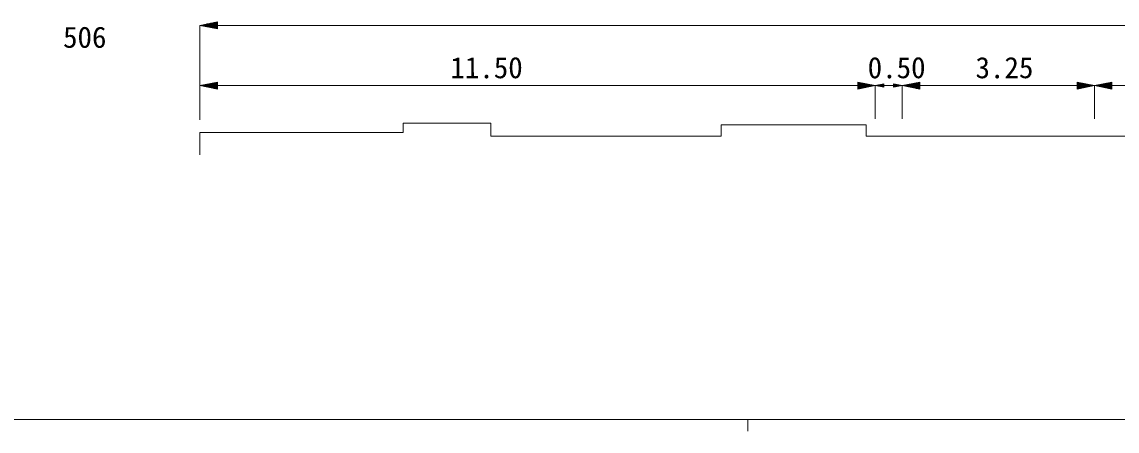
# Model space of a CAD drawing. Units: millimetres, scale not verified. Extents: x 40000 to 680000, y 20000 to 380000.
# Drawn here: x 105483 to 199817, y 204000 to 239270 of the extents above; entities that cross this region are included whole.
import ezdxf
from ezdxf.enums import TextEntityAlignment as Align

# ---------------------------------------------------------------- set-up
doc = ezdxf.new("R2010")
doc.units = ezdxf.units.MM
doc.header["$LTSCALE"] = 1000
for name, color, linetype, lineweight in [('M-BGD', 7, 'Continuous', 13), ('M-BMK-SRVR', 3, 'Continuous', 13), ('M-STR-HTXT', 7, 'Continuous', 13), ('M-TTL-BAND', 7, 'Continuous', 13)]:
    doc.layers.add(name, color=color, linetype=linetype, lineweight=lineweight)
doc.styles.add('ＭＳ ゴシック', font='')
doc.styles.get('ＭＳ ゴシック').set_extended_font_data('MS Gothic')

msp = doc.modelspace()

# ---------------------------------------------------------------- linework, layer by layer
at = {"layer": 'M-BGD'}
for p, q in [((138324, 230551), (145876, 230551)), ((138324, 229728), (138324, 230551)), ((145876, 230551), (145876, 229432)), ((165720, 230397), (178211, 230397)), ((165720, 229432), (165720, 230397)), ((178211, 230397), (178211, 229434)), ((120821, 229728), (138324, 229728)), ((120821, 229728), (120821, 227802)), ((145876, 229432), (165720, 229432)), ((178211, 229434), (216295, 229434))]:
    msp.add_line(p, q, dxfattribs=at)
at = {"layer": 'M-STR-HTXT'}
for p, q in [((120821, 238970), (122321, 239270)), ((120821, 230818), (120821, 238970)), ((120821, 238970), (122321, 238670)), ((120821, 238970), (122321, 238970)), ((122321, 239030), (121121, 239030)), ((122321, 238910), (121121, 238910)), ((121421, 239090), (122321, 239090)), ((121421, 238850), (122321, 238850)), ((122321, 239150), (121721, 239150)), ((122321, 238790), (121721, 238790)), ((122021, 239210), (122321, 239210)), ((122021, 238730), (122321, 238730)), ((122321, 238670), (122321, 239270)), ((122321, 238970), (320145, 238970)), ((120821, 233782), (122321, 234082)), ((122321, 233962), (121721, 233962)), ((122021, 234022), (122321, 234022)), ((122321, 233482), (122321, 234082)), ((177475, 234082), (177475, 233482)), ((178975, 233782), (177475, 234082)), ((177775, 234022), (177475, 234022)), ((177475, 233962), (178075, 233962)), ((181318, 233782), (182818, 234082)), ((182818, 233962), (182218, 233962)), ((182518, 234022), (182818, 234022)), ((182818, 233482), (182818, 234082)), ((196364, 234082), (196364, 233482)), ((197864, 233782), (196364, 234082)), ((196664, 234022), (196364, 234022)), ((196364, 233962), (196964, 233962)), ((197864, 233782), (199364, 234082)), ((199364, 233962), (198764, 233962)), ((199064, 234022), (199364, 234022)), ((199364, 233482), (199364, 234082)), ((120821, 233782), (122321, 233782)), ((120821, 233782), (122321, 233482)), ((122321, 233842), (121121, 233842)), ((122321, 233722), (121121, 233722)), ((121421, 233902), (122321, 233902)), ((121421, 233662), (122321, 233662)), ((122321, 233602), (121721, 233602)), ((122021, 233542), (122321, 233542)), ((177475, 233782), (122321, 233782)), ((178375, 233902), (177475, 233902)), ((177475, 233842), (178675, 233842)), ((178975, 233782), (177475, 233782)), ((178975, 233782), (177475, 233482)), ((177475, 233722), (178675, 233722)), ((178375, 233662), (177475, 233662)), ((177475, 233602), (178075, 233602)), ((177775, 233542), (177475, 233542)), ((178975, 233782), (179725, 233932)), ((178975, 233782), (179725, 233782)), ((178975, 233782), (179725, 233632)), ((178975, 233782), (178975, 230901)), ((179725, 233812), (179125, 233812)), ((179725, 233752), (179125, 233752)), ((179275, 233842), (179725, 233842)), ((179275, 233722), (179725, 233722)), ((179725, 233872), (179425, 233872)), ((179725, 233692), (179425, 233692)), ((179575, 233902), (179725, 233902)), ((179575, 233662), (179725, 233662)), ((179725, 233632), (179725, 233932)), ((180568, 233782), (179725, 233782)), ((180568, 233932), (180568, 233632)), ((181318, 233782), (180568, 233932)), ((180718, 233902), (180568, 233902)), ((180568, 233872), (180868, 233872)), ((181018, 233842), (180568, 233842)), ((180568, 233812), (181168, 233812)), ((181318, 233782), (180568, 233782)), ((181318, 233782), (180568, 233632)), ((180568, 233752), (181168, 233752)), ((181018, 233722), (180568, 233722)), ((180568, 233692), (180868, 233692)), ((180718, 233662), (180568, 233662)), ((181318, 233782), (182818, 233782)), ((181318, 233782), (182818, 233482)), ((181318, 233782), (181318, 230901)), ((182818, 233842), (181618, 233842)), ((182818, 233722), (181618, 233722)), ((181918, 233902), (182818, 233902)), ((181918, 233662), (182818, 233662)), ((182818, 233602), (182218, 233602)), ((182518, 233542), (182818, 233542)), ((196364, 233782), (182818, 233782)), ((197264, 233902), (196364, 233902)), ((196364, 233842), (197564, 233842)), ((197864, 233782), (196364, 233782)), ((197864, 233782), (196364, 233482)), ((196364, 233722), (197564, 233722)), ((197264, 233662), (196364, 233662)), ((196364, 233602), (196964, 233602)), ((196664, 233542), (196364, 233542)), ((197864, 233782), (199364, 233782)), ((197864, 233782), (199364, 233482)), ((197864, 233782), (197864, 230901)), ((199364, 233842), (198164, 233842)), ((199364, 233722), (198164, 233722)), ((198464, 233902), (199364, 233902)), ((198464, 233662), (199364, 233662)), ((199364, 233602), (198764, 233602)), ((199064, 233542), (199364, 233542)), ((212560, 233782), (199364, 233782))]:
    msp.add_line(p, q, dxfattribs=at)
at = {"layer": 'M-TTL-BAND'}
for p, q in [((40000, 205000), (579000, 205000)), ((168000, 205000), (168000, 204000))]:
    msp.add_line(p, q, dxfattribs=at)

# ---------------------------------------------------------------- texts
at = {"layer": 'M-BMK-SRVR', "style": 'ＭＳ ゴシック'}
msp.add_text('506', height=1833, dxfattribs=at).set_placement((110897, 237951), align=Align.MIDDLE_CENTER)
at = {"layer": 'M-STR-HTXT', "style": 'ＭＳ ゴシック'}
for s, p in [('11.50', (145504, 235329)), ('0.50', (180828, 235329)), ('3.25', (190115, 235329))]:
    msp.add_text(s, height=1833, rotation=0.078, dxfattribs=at).set_placement(p, align=Align.MIDDLE_CENTER)

doc.saveas('drawing.dxf')
